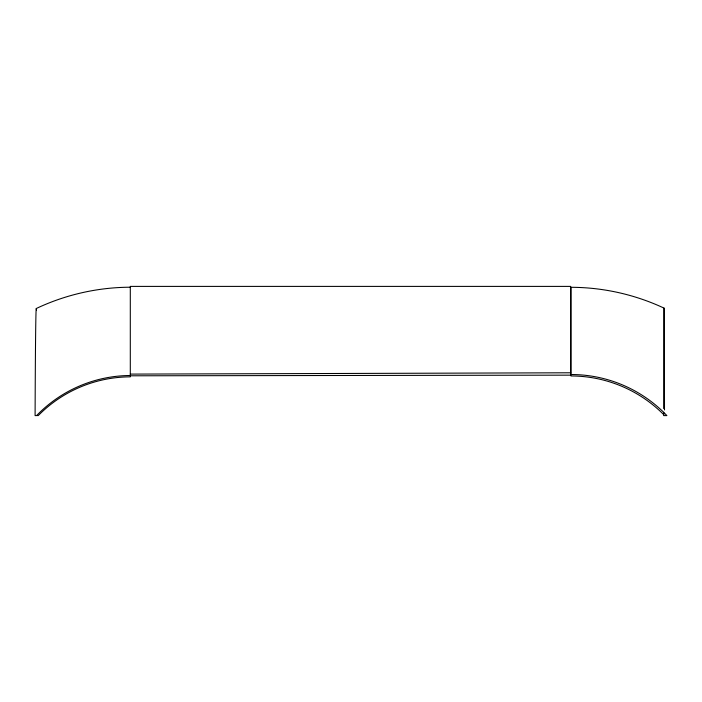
<?xml version="1.0" encoding="UTF-8"?>
<svg xmlns="http://www.w3.org/2000/svg" width="702" height="702" viewBox="0 0 702 702"><rect width="100%" height="100%" fill="white"/><g stroke="black" fill="none" stroke-linecap="round" stroke-linejoin="round"><path stroke-width="1.05" d="M663.697 412.346L663.688 415.602L666.9 415.602L663.697 412.346A132.336 132.336 0 0 0 570.989 374.526M36.276 308.511C65.567 294.638 97.894 287.32 130.3 287.215M130.3 374.105L570.665 372.788M130.3 375.798L570.665 375.158L570.665 286.398L130.3 286.398L130.3 376.842A129.87 129.87 0 0 0 38.233 415.602L37.469 415.602M570.989 287.302C603.062 287.346 635.056 294.55 664.092 308.143A198.64 0.465 90 0 0 663.68 408.529M570.989 287.39L570.989 375.965A130.879 130.879 0 0 1 663.75 414.663M664.092 308.196A198.64 0.465 90 0 1 664.496 409.942M36.451 310.047A198.201 1.334 -90 0 0 35.1 415.602L36.574 415.602A131.213 131.213 0 0 1 130.3 375.5"/></g></svg>
